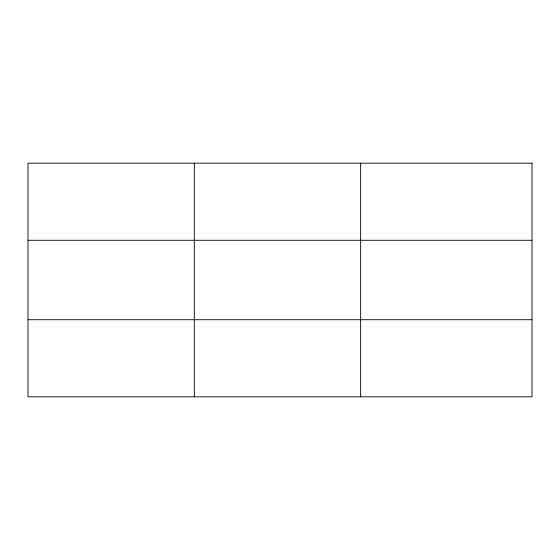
<?xml version="1.0" encoding="UTF-8"?>
<svg xmlns="http://www.w3.org/2000/svg" width="560" height="560" viewBox="0 0 560 560"><rect width="100%" height="100%" fill="white"/><g stroke="black" fill="none" stroke-linecap="round" stroke-linejoin="round"><path stroke-width="0.84" d="M194.32 163.177L194.32 396.823M360.64 163.177L360.64 396.823M28 240.282L532 240.282M28 319.718L532 319.718M532 163.177L532 396.823L28 396.823L28 163.177L532 163.177"/></g></svg>
